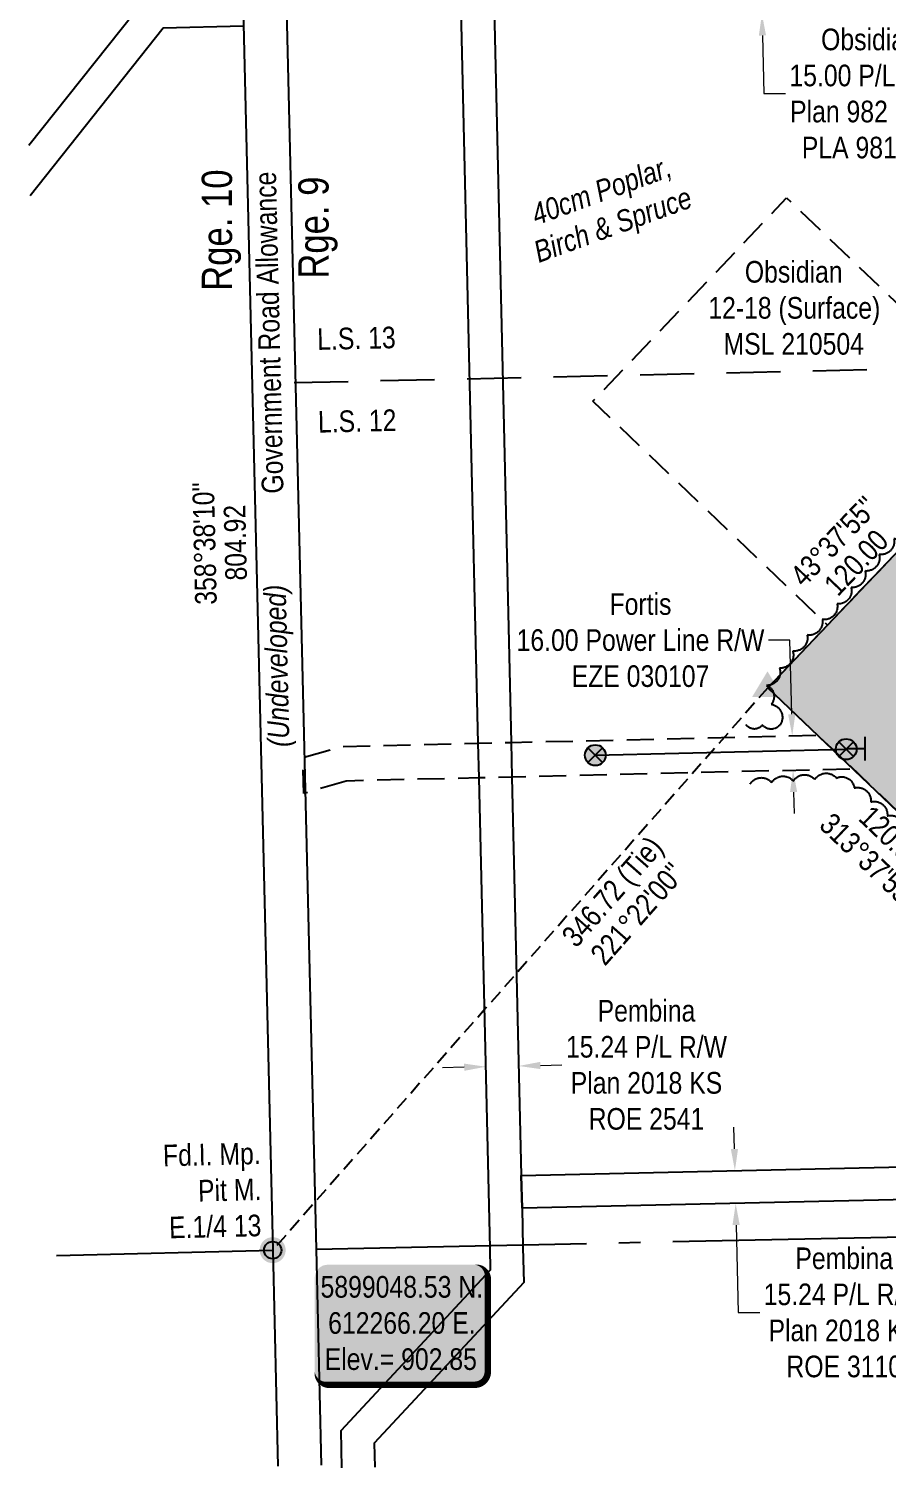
# Model space of a CAD drawing. Extents: x 611835 to 613414, y 5898946 to 5900786.
# Drawn here: x 612153 to 612550, y 5898946 to 5899613 of the extents above; entities that cross this region are included whole.
import ezdxf
from ezdxf.enums import TextEntityAlignment as Align

# ---------------------------------------------------------------- set-up
doc = ezdxf.new("R2010")
doc.units = 0
doc.header["$LTSCALE"] = 5
doc.header["$PDMODE"] = 3
doc.header["$PDSIZE"] = 1
for name, pattern in [('0', [1, 1, 0]), ('foc-ACCESSROAD', [3.75, 2.5, -1.25]), ('foc-FLOWLINE', [3.75, 2.5, -1.25]), ('foc-LSD', [8, 5, -3]), ('foc-QUARTERLINE', [33, 25, -3, 2, -3]), ('foc-TIELINE', [1.875, 1.25, -0.625]), ('POWERLINE5', [7.8, 2.4, -0.6, 0.6, -0.6, 0.6, -0.6, 2.4])]:
    doc.linetypes.add(name, pattern=pattern)
doc.layers.get('Defpoints').update_dxf_attribs({"color": 9})
for name, color, linetype in [('AS-POWER', 104, 'foc-POWER'), ('AS-POWER-EXISTING', 72, 'POWERLINE5'), ('AS-SYMBOL', 7, 'Continuous'), ('C-RW', 13, 'Continuous'), ('C-WS', 13, 'foc-ACCESSROAD'), ('D-TXT', 6, 'Continuous'), ('DETAIL-T', 7, 'Continuous'), ('F-EZE', 190, 'foc-FLOWLINE'), ('F-RW', 190, 'Continuous'), ('L-BD', 7, 'Continuous'), ('L-MON', 1, 'Continuous'), ('L-ROAD-T', 7, 'Continuous'), ('L-SEC', 7, 'Continuous'), ('L-SECQ', 8, 'foc-QUARTERLINE'), ('L-SECTION-LSD', 7, 'foc-LSD'), ('L-TIE', 7, 'foc-TIELINE'), ('L-TIE-T', 7, 'Continuous'), ('P-PROPOSED', 10, 'Continuous'), ('P-PROPOSED-H', 21, 'Continuous'), ('T-BUSH', 110, '0'), ('T-BUSH-T', 110, 'Continuous')]:
    doc.layers.add(name, color=color, linetype=linetype)
for name, color, linetype, lineweight in [('C-RW-T', 13, 'Continuous', 9), ('C-WS-T', 13, 'Continuous', 9), ('F-EZE-T', 190, 'Continuous', 9), ('F-RW-T', 190, 'Continuous', 9), ('T-TEXT', 48, 'Continuous', 18)]:
    doc.layers.add(name, color=color, linetype=linetype, lineweight=lineweight)
doc.styles.add('100L', font='ARIALN.TTF', dxfattribs={"height": 11})
doc.styles.add('80', font='ARIALN.TTF', dxfattribs={"height": 10})
doc.styles.add('80CG', font='ARIALN.TTF', dxfattribs={"height": 10})
doc.styles.add('80L', font='ARIALN.TTF', dxfattribs={"height": 10})
doc.styles.add('80LS', font='ARIALNI.TTF', dxfattribs={"height": 10})
doc.styles.add('foc-LtypeFont', font='ARIALN.TTF', dxfattribs={"height": 7.35})
doc.linetypes.add('foc-POWER', pattern='A,6,-1,["P",foc-LtypeFont,S=0.2,R=0,X=-0.625,Y=-0.75],-1.24,4', length=12.24)
doc.dimstyles.new('Compass 5 000', dxfattribs={"dimscale": 5, "dimtxt": 9, "dimasz": 2, "dimexe": 0.2, "dimexo": 0.0625, "dimgap": 0.5, "dimtad": 0, "dimtih": 1, "dimtoh": 1, "dimzin": 0, "dimdsep": 46, "dimtxsty": '80CG', "dimcen": 0.1, "dimse1": 1, "dimse2": 1, "dimclrd": 256, "dimclrt": 256, "dimaunit": 1, "dimadec": 4, "dimazin": 0, "dimtfac": 0.06, "dimtofl": 0, "dimtmove": 0, "dimatfit": 1, "dimfxl": 0.2, "dimtolj": 1, "dimtzin": 0, "dimlwd": -1, "dimarcsym": 0})

# ---------------------------------------------------------------- blocks, each defined once
blk = doc.blocks.new('*D442')
at = {"layer": 'Defpoints', "color": 0, "transparency": 16777216}
for p in [(612408.91, 5899284.1), (612409.29, 5899268.09), (612506.88, 5899270.41)]:
    blk.add_point(p, dxfattribs=at)
at = {"layer": 'F-EZE-T', "transparency": 16777216}
for p, q in [((612505.45, 5899330.62), (612495.45, 5899330.62)), ((612506.26, 5899296.41), (612505.45, 5899330.62)), ((612507.11, 5899260.41), (612507.35, 5899250.41))]:
    blk.add_line(p, q, dxfattribs=at)
for points in [[(612507.93, 5899296.45), (612504.59, 5899296.37), (612506.5, 5899286.41)], [(612508.78, 5899260.45), (612505.45, 5899260.37), (612506.88, 5899270.41)]]:
    blk.add_solid(points, dxfattribs=at)
at = {"layer": 'F-EZE-T', "transparency": 16777216, "insert": (612436.31, 5899330.62), "char_height": 10, "attachment_point": 5, "style": '80CG'}
blk.add_mtext('\\A1;Fortis\\P16.00 Power Line R/W\\PEZE 030107', dxfattribs=at)
blk = doc.blocks.new('*D452')
at = {"layer": 'C-RW-T', "transparency": 16777216}
for p, q in [((612491.87, 5899645.3), (612491.63, 5899655.3)), ((612492.71, 5899610.31), (612493.35, 5899583.41)), ((612493.35, 5899583.41), (612503.35, 5899583.41))]:
    blk.add_line(p, q, dxfattribs=at)
for points in [[(612493.54, 5899645.34), (612490.21, 5899645.26), (612492.11, 5899635.3)], [(612494.37, 5899610.35), (612491.04, 5899610.27), (612492.47, 5899620.31)]]:
    blk.add_solid(points, dxfattribs=at)
at = {"layer": 'Defpoints', "color": 0, "transparency": 16777216}
for p in [(612501.4, 5899635.52), (612492.47, 5899620.31), (612501.75, 5899620.53)]:
    blk.add_point(p, dxfattribs=at)
at = {"layer": 'C-RW-T', "transparency": 16777216, "insert": (612542.44, 5899583.41), "char_height": 10, "attachment_point": 5, "style": '80CG'}
blk.add_mtext('\\A1;Obsidian\\P15.00 P/L R/W\\PPlan 982 2892\\PPLA 981413', dxfattribs=at)
blk = doc.blocks.new('*D453')
at = {"layer": 'Defpoints', "color": 0, "transparency": 16777216}
for p in [(612380, 5899133.72), (612364.97, 5899124.92), (612380.2, 5899125.27)]:
    blk.add_point(p, dxfattribs=at)
at = {"layer": 'F-RW-T', "transparency": 16777216}
for p, q in [((612354.77, 5899133.13), (612344.77, 5899132.9)), ((612390, 5899133.96), (612399.99, 5899134.19))]:
    blk.add_line(p, q, dxfattribs=at)
for points in [[(612354.73, 5899134.8), (612354.81, 5899131.47), (612364.77, 5899133.37)], [(612389.96, 5899135.62), (612390.03, 5899132.29), (612380, 5899133.72)]]:
    blk.add_solid(points, dxfattribs=at)
at = {"layer": 'F-RW-T', "transparency": 16777216, "insert": (612439.08, 5899134.19), "char_height": 10, "attachment_point": 5, "style": '80CG'}
blk.add_mtext('\\A1;Pembina\\P15.24 P/L R/W\\PPlan 2018 KS\\PROE 2541', dxfattribs=at)
blk = doc.blocks.new('*D454')
at = {"layer": 'Defpoints', "color": 0, "transparency": 16777216}
for p in [(612479.98, 5899085.35), (612606.85, 5899088.21), (612607.19, 5899072.98)]:
    blk.add_point(p, dxfattribs=at)
at = {"layer": 'F-RW-T', "transparency": 16777216}
for p, q in [((612479.76, 5899095.35), (612479.53, 5899105.35)), ((612480.55, 5899060.13), (612481.46, 5899019.69)), ((612481.46, 5899019.69), (612491.46, 5899019.69))]:
    blk.add_line(p, q, dxfattribs=at)
for points in [[(612481.42, 5899095.39), (612478.09, 5899095.31), (612479.98, 5899085.35)], [(612482.21, 5899060.16), (612478.88, 5899060.09), (612480.32, 5899070.12)]]:
    blk.add_solid(points, dxfattribs=at)
at = {"layer": 'F-RW-T', "transparency": 16777216, "insert": (612530.54, 5899019.69), "char_height": 10, "attachment_point": 5, "style": '80CG'}
blk.add_mtext('\\A1;Pembina\\P15.24 P/L R/W\\PPlan 2018 KS\\PROE 3110', dxfattribs=at)
blk = doc.blocks.new('fdia')
at = {"color": 255, "const_width": 1}
blk.add_lwpolyline([(-0.5, 0, 1), (0.5, 0, 1)], format="xyb", close=True, dxfattribs=at)
blk = doc.blocks.new('Fdiaa')
blk.add_blockref('fdia', (0, 0))
blk = doc.blocks.new('fdib')
at = {"color": 1, "const_width": 1.6}
blk.add_lwpolyline([(-0.4, 0, 1), (0.4, 0, 1)], format="xyb", close=True, dxfattribs=at)
at = {"color": 1}
blk.add_circle((0, 0), 0.8, dxfattribs=at)
blk = doc.blocks.new('Fdibb')
blk.add_blockref('fdib', (0, 0))
blk = doc.blocks.new('fdicc')
for name in ['Fdibb', 'Fdiaa']:
    blk.add_blockref(name, (0, 0))
blk = doc.blocks.new('FDI')
blk.add_blockref('fdicc', (0, 0))
blk = doc.blocks.new('STRIA')
blk.add_hatch(color=255).paths.add_polyline_path([(-0.04, 1.52), (-1.47, -0.87), (1.39, -0.87)])
blk = doc.blocks.new('STRIAA')
blk.add_blockref('STRIA', (0, 0))
blk = doc.blocks.new('STRIB')
at = {"color": 1}
blk.add_solid([(-1.12, -0.67), (-0.04, 1.13), (1.04, -0.67)], dxfattribs=at)
blk = doc.blocks.new('STRIBB')
blk.add_blockref('STRIB', (0, 0))
blk = doc.blocks.new('STRICC')
for name in ['STRIAA', 'STRIBB']:
    blk.add_blockref(name, (0, 0))
blk = doc.blocks.new('fdspike')
blk.add_blockref('STRICC', (0, 0))
blk = doc.blocks.new('*U463')
h = blk.add_hatch(color=254)
edge = h.paths.add_edge_path()
edge.add_line((-34, -28.5), (34, -28.5))
edge.add_arc((34, -22.5), 6, 270, 360)
edge.add_line((40, -22.5), (40, 21))
edge.add_arc((34, 21), 6, 0, 90)
edge.add_line((34, 27), (-34, 27))
edge.add_arc((-34, 21), 6, 90, 180)
edge.add_line((-40, 21), (-40, -22.5))
edge.add_arc((-34, -22.5), 6, 180, 270)
at = {"color": 1, "flags": 128}
blk.add_lwpolyline([(-34, -28.5, 3, 3, 0), (34, -28.5, 3, 3, 0.414214), (40, -22.5, 3, 3, 0), (40, 21, 3, 0, 0.414214), (34, 27, 0, 0, 0), (-34, 27, 0, 0, 0.414214), (-40, 21, 0, 0, 0), (-40, -22.5, 0, 3, 0.414214)], format="xyseb", close=True, dxfattribs=at)
blk.add_lwpolyline([(-36.76, -13.55, 0, 10, 0), (0, 0, 5, 5, 0)], format="xyseb", dxfattribs=at)
at = {"color": 1, "style": '80'}
blk.add_attdef('ENTER_TEXT_001', (-35.99, -5), '', height=10, dxfattribs=at)
blk = doc.blocks.new('POWERPOLE')
h = blk.add_hatch(color=255)
edge = h.paths.add_edge_path()
edge.add_arc((0, 0), 0.96, 0, 360)
at = {"linetype": 'Continuous'}
for p, q in [((0.68, -0.68), (-0.68, 0.68)), ((-0.68, -0.68), (0.68, 0.68))]:
    blk.add_line(p, q, dxfattribs=at)
blk.add_circle((0, 0), 0.96, dxfattribs=at)
blk = doc.blocks.new('*U466')
at = {"color": 72}
blk.add_line((0, -1.1), (0, 1.1), dxfattribs=at)
at = {"layer": 'AS-SYMBOL', "color": 72, "flags": 128}
blk.add_lwpolyline([(-1.69, 0), (0, 0)], dxfattribs=at)

msp = doc.modelspace()

# ---------------------------------------------------------------- hatches: boundary and pattern name
at = {"layer": 'P-PROPOSED-H'}
h = msp.add_hatch(color=256, dxfattribs=at)
h.dxf.hatch_style = 1
h.paths.add_polyline_path([(612578.011, 5899395.485), (612664.839, 5899312.693), (612582.06, 5899225.879), (612495.232, 5899308.671)])

# ---------------------------------------------------------------- linework, layer by layer
at = {"layer": 'AS-POWER', "flags": 128}
msp.add_lwpolyline([(612415.403, 5899277.438), (612531.46, 5899280.233)], dxfattribs=at)
at = {"layer": 'C-RW'}
msp.add_lwpolyline([(612153.421, 5899559.589), (612208.132, 5899628.491), (612252.373, 5899629.56), (612252.728, 5899614.568), (612215.496, 5899613.633), (612153.976, 5899536.155)], dxfattribs=at)
at = {"layer": 'C-WS', "flags": 128}
for points in [[(612706.332, 5899428.693), (612628.652, 5899347.198), (612664.839, 5899312.693), (612582.055, 5899225.908), (612495.248, 5899308.643), (612578.011, 5899395.485), (612614.183, 5899360.994), (612686.937, 5899437.295), (612719.784, 5899852.951), (612738.31, 5899833.594), (612706.332, 5899428.693)], [(612648.715, 5899397.118), (612614.137, 5899360.949), (612578.003, 5899395.476), (612522.728, 5899337.659), (612414.248, 5899441.108), (612503.897, 5899535.148), (612648.715, 5899397.118)]]:
    msp.add_lwpolyline(points, close=True, dxfattribs=at)
at = {"layer": 'F-EZE', "flags": 128}
msp.add_lwpolyline([(612300.241, 5899265.512), (612280.622, 5899259.792), (612280.231, 5899276.353), (612297.77, 5899281.467), (612361.269, 5899282.971), (612376.499, 5899283.332), (612518.28, 5899286.692), (612534.673, 5899271.067), (612376.873, 5899267.327), (612361.644, 5899266.966), (612300.241, 5899265.512)], close=True, dxfattribs=at)
at = {"layer": 'F-RW'}
msp.add_lwpolyline([(613088.245, 5899099.037), (613088.444, 5899090.697), (613088.609, 5899083.8), (612381.534, 5899067.903), (612381.182, 5899083.132), (613088.245, 5899099.037)], close=True, dxfattribs=at)
at = {"layer": 'L-SEC'}
for p, q in [((612247.056, 5899852.914), (612266.198, 5899048.532)), ((612267.029, 5899853.553), (612286.301, 5899049.008)), ((612266.198, 5899048.532), (612268.563, 5898948.599)), ((612286.301, 5899049.008), (612288.667, 5898949.063))]:
    msp.add_line(p, q, dxfattribs=at)
at = {"layer": 'L-SECQ'}
for p, q in [((612286.301, 5899049.008), (613054.301, 5899065.163)), ((612166.266, 5899046.099), (612266.198, 5899048.532))]:
    msp.add_line(p, q, dxfattribs=at)
at = {"layer": 'L-SECTION-LSD'}
msp.add_line((612276.126, 5899449.764), (613079.437, 5899468.079), dxfattribs=at)
at = {"layer": 'L-TIE'}
msp.add_line((612495.248, 5899308.643), (612266.198, 5899048.532), dxfattribs=at)
at = {"layer": 'P-PROPOSED'}
msp.add_lwpolyline([(612578.011, 5899395.485), (612664.839, 5899312.693), (612582.06, 5899225.879), (612495.232, 5899308.671)], close=True, dxfattribs=at)
at = {"layer": 'T-BUSH', "flags": 128}
for points in [[(612616.508, 5899362.308, -0.5205671), (612609.289, 5899369.222, -0.5205671), (612602.07, 5899376.136, -0.5205671), (612594.85, 5899383.05, -0.5205671), (612587.475, 5899389.648, -0.5205671), (612577.593, 5899391.156, -0.5205671), (612568.182, 5899391.134, -0.5205671), (612560.852, 5899384.337, -0.5205671), (612553.522, 5899377.54, -0.5205671), (612546.688, 5899370.268, -0.5205671), (612540.213, 5899362.653, -0.5205671), (612533.738, 5899355.037, -0.5205671), (612527.263, 5899347.422, -0.5205671), (612520.352, 5899340.203, -0.5205671), (612513.374, 5899333.045, -0.5205671), (612506.728, 5899325.6, -0.5205671), (612500.65, 5899317.665, -0.5205671), (612494.571, 5899309.729, -0.5205671), (612496.726, 5899301.013, -0.5205671), (612501.206, 5899292.076, -0.5205671), (612492.623, 5899291.415, -0.5205671), (612485.17, 5899291.589, -0.5205671)], [(612487.038, 5899264.111, -0.5205671), (612497.011, 5899264.798, -0.5205671), (612506.983, 5899265.485, -0.5205671), (612516.956, 5899266.172, -0.5205671), (612526.928, 5899266.859, -0.5205671), (612535.186, 5899262.305, -0.5205671), (612542.824, 5899255.856, -0.5205671), (612550.462, 5899249.408, -0.5205671), (612558.1, 5899242.959, -0.5205671), (612565.738, 5899236.511, -0.5205671), (612573.376, 5899230.062, -0.5205671), (612582.373, 5899229.882, -0.5205671), (612591.996, 5899232.587, -0.5205671), (612600.938, 5899236.372, -0.5205671), (612607.526, 5899243.891, -0.5205671), (612614.114, 5899251.409, -0.5205671), (612620.702, 5899258.927, -0.5205671), (612626.904, 5899266.74, -0.5205671), (612632.402, 5899275.087, -0.5205671), (612637.901, 5899283.435, -0.5205671), (612643.4, 5899291.783, -0.5205671), (612648.899, 5899300.131, -0.5205671), (612654.397, 5899308.479, -0.5205671), (612663.651, 5899311.817, -0.5205671), (612672.78, 5899310.3, -0.5205671), (612677.563, 5899303.412, -0.5205671), (612676.312, 5899289.219, -0.5205671)]]:
    msp.add_lwpolyline(points, format="xyb", dxfattribs=at)

# ---------------------------------------------------------------- block references
at = {"layer": 'AS-POWER-EXISTING', "xscale": 5.001920537409567, "yscale": 5.001920537409567, "zscale": 5.001920537409567}
for p in [(612531.46, 5899280.233), (612415.403, 5899277.438)]:
    msp.add_blockref('POWERPOLE', p, dxfattribs=at)
at = {"layer": 'AS-SYMBOL', "xscale": 5.001920537409567, "yscale": 5.001920537409567, "zscale": 5.001920537409567}
msp.add_blockref('*U466', (612540.27, 5899280.509), dxfattribs=at)
at = {"layer": 'DETAIL-T'}
ref = msp.add_blockref('*U463', (612325.665, 5899014.792), dxfattribs=dict(at, xscale=1.000384107481909, yscale=1.000384107481909, zscale=1.000384107481909))
ref.add_attrib('ENTER_TEXT_001', '5899048.53 N.', (612288.331, 5899026.569), dxfattribs={"layer": '0', "color": 1, "height": 10.00384, "style": '80'})
ref.add_attrib('ENTER_TEXT_002', '612266.20 E.', (612291.856, 5899009.855), dxfattribs={"layer": '0', "color": 1, "height": 10.00384, "style": '80'})
ref.add_attrib('ENTER_TEXT_003', 'Elev.= 902.85', (612290.242, 5898993.141), dxfattribs={"layer": '0', "color": 1, "height": 10.00384, "style": '80'})
at = {"layer": 'L-MON', "xscale": 4.999999999999996, "yscale": 4.999999999999996, "zscale": 4.999999999999996}
for name, p in [('fdspike', (612495.248, 5899308.643)), ('FDI', (612266.198, 5899048.532))]:
    msp.add_blockref(name, p, dxfattribs=at)

# ---------------------------------------------------------------- texts
at = {"layer": 'C-WS-T', "insert": (612466.998, 5899506.012), "char_height": 9.99616, "attachment_point": 1, "style": '80L'}
msp.add_mtext_dynamic_manual_height_columns('\\pi17.574;Obsidian\\P\\pi0.66366;12-18 (Surface)\\P\\pi7.721;MSL 210504', width=78.96462, gutter_width=49.981, heights=[0], dxfattribs=at)
at = {"layer": 'D-TXT', "color": 3, "char_height": 13.9946, "attachment_point": 1, "rotation": 90, "style": '80L'}
for s, width, insert in [('Rge. 10', 55.49795, (612233.397, 5899492.206)), ('Rge. 9', 46.64869, (612278.052, 5899497.843))]:
    msp.add_mtext_dynamic_manual_height_columns(s, width=width, gutter_width=47.482, heights=[0], dxfattribs=dict(at, insert=insert))
at = {"layer": 'L-BD', "style": '80L'}
for s, height, rotation, p in [("358°38'10''", 9.99616, 91.3632, (612234.672, 5899375.397)), ('804.92', 9.9962, 91.3632, (612248.912, 5899375.736)), ("43°37'55''", 9.9962, 46.3631, (612525.731, 5899376.41)), ('120.00', 9.9962, 46.3631, (612536.041, 5899366.58)), ('120.00', 9.9962, 316.3631, (612552.728, 5899239.24)), ("313°37'55''", 9.99616, 316.3631, (612542.38, 5899228.388))]:
    msp.add_text(s, height=height, rotation=rotation, dxfattribs=at).set_placement(p, align=Align.MIDDLE)
at = {"layer": 'L-MON', "insert": (612191.059, 5899096.699), "char_height": 10, "attachment_point": 1, "rotation": 1.375043, "style": '80L'}
msp.add_mtext_dynamic_manual_height_columns('\\pi24.265;Fd.I. Mp.\\P\\pi40.11;Pit M.\\P\\pi26.304;E.1/4 13', width=67.532, gutter_width=50, heights=[0], dxfattribs=at)
at = {"layer": 'L-ROAD-T', "style": '80L'}
msp.add_text('Government Road Allowance', height=9.99616, rotation=91.35586, dxfattribs=at).set_placement((612264.446, 5899472.853), align=Align.MIDDLE_CENTER)
at = {"layer": 'L-TIE-T', "style": '80L'}
for s, p in [('346.72 (Tie)', (612424.181, 5899213.57)), ("221°22'00''", (612434.872, 5899204.156))]:
    msp.add_text(s, height=9.99616, rotation=48.6333, dxfattribs=at).set_placement(p, align=Align.MIDDLE)
at = {"layer": 'T-BUSH-T', "insert": (612379.873, 5899530.027), "char_height": 10, "attachment_point": 1, "rotation": 20, "style": '80L'}
msp.add_mtext_dynamic_manual_height_columns('\\pi5.2035;{\\fArial Narrow|b0|i1|c0|p34;40cm Poplar, \\P\\pi0.29898;Birch & Spruce}', width=76.21869, gutter_width=50, heights=[0], dxfattribs=at)
at = {"layer": 'T-TEXT', "style": '80LS'}
msp.add_text('(Undeveloped)', height=9.99616, rotation=91.35586, dxfattribs=at).set_placement((612268.093, 5899318.768), align=Align.MIDDLE_CENTER)

# ---------------------------------------------------------------- dimensions: what is measured, and where the dimension line sits
at = {"layer": 'C-RW-T'}
dim = msp.add_linear_dim(base=(612492.469, 5899620.311), p1=(612501.395, 5899635.524), p2=(612501.753, 5899620.533), angle=271.368376, text='Obsidian\\P15.00 P/L R/W\\PPlan 982 2892\\PPLA 981413', dimstyle='Compass 5 000', dxfattribs=at)
dim.commit()
dim.dimension.update_dxf_attribs({"geometry": '*D452', "text_midpoint": (612542.437, 5899583.406), "dimtype": 161})
at = {"layer": 'F-EZE-T'}
dim = msp.add_linear_dim(base=(612506.876, 5899270.408), p1=(612408.911, 5899284.1), p2=(612409.29, 5899268.095), angle=271.357882, text='Fortis\\P16.00 Power Line R/W\\PEZE 030107', dimstyle='Compass 5 000', dxfattribs=at)
dim.commit()
dim.dimension.update_dxf_attribs({"geometry": '*D442', "text_midpoint": (612436.309, 5899330.618), "dimtype": 161})
at = {"layer": 'F-RW-T'}
for base, p1, p2, angle, text, picture, middle in [((612379.999, 5899133.724), (612364.966, 5899124.916), (612380.196, 5899125.272), 1.340033, 'Pembina\\P15.24 P/L R/W\\PPlan 2018 KS\\PROE 2541', '*D453', (612439.079, 5899134.192)), ((612479.981, 5899085.354), (612607.191, 5899072.976), (612606.849, 5899088.208), 91.288602, 'Pembina\\P15.24 P/L R/W\\PPlan 2018 KS\\PROE 3110', '*D454', (612530.544, 5899019.69))]:
    dim = msp.add_linear_dim(base=base, p1=p1, p2=p2, angle=angle, text=text, dimstyle='Compass 5 000', dxfattribs=at)
    dim.commit()
    dim.dimension.update_dxf_attribs({"geometry": picture, "text_midpoint": middle, "dimtype": 161})

# ---------------------------------------------------------------- next in the draw order: texts
at = {"layer": 'L-SECTION-LSD', "char_height": 9.99616, "attachment_point": 1, "rotation": 1.306141, "style": '100L', "bg_fill": 3, "box_fill_scale": 1.5, "bg_fill_color": 256, "bg_fill_transparency": 0}
for s, width, insert in [('\\pi1.8881;L.S. 13', 36.82008, (612284.795, 5899474.826)), ('\\pi2.2268;L.S. 12', 37.09747, (612284.795, 5899436.556))]:
    msp.add_mtext_dynamic_manual_height_columns(s, width=width, gutter_width=54.979, heights=[0], dxfattribs=dict(at, insert=insert))

# ---------------------------------------------------------------- next in the draw order: linework, layer by layer
at = {"layer": 'F-RW'}
for points in [[(612298.228, 5898947.897), (612297.818, 5898965.109), (612366.961, 5899039.479), (612366.731, 5899049.437), (612361.644, 5899266.966), (612361.269, 5899282.971), (612353.495, 5899615.41), (612353.147, 5899630.403), (612351.526, 5899700.252), (612351.293, 5899710.315), (612347.963, 5899853.772), (612345.606, 5899953.718)], [(612360.862, 5899954.063), (612363.183, 5899854.115), (612366.517, 5899710.706), (612366.751, 5899700.644), (612368.374, 5899630.796), (612368.721, 5899615.804), (612376.499, 5899283.332), (612376.873, 5899267.327), (612381.182, 5899083.132), (612381.534, 5899067.903), (612381.958, 5899049.784), (612382.335, 5899033.63), (612313.195, 5898959.275), (612313.458, 5898948.248)]]:
    msp.add_lwpolyline(points, dxfattribs=at)

doc.saveas('drawing.dxf')
